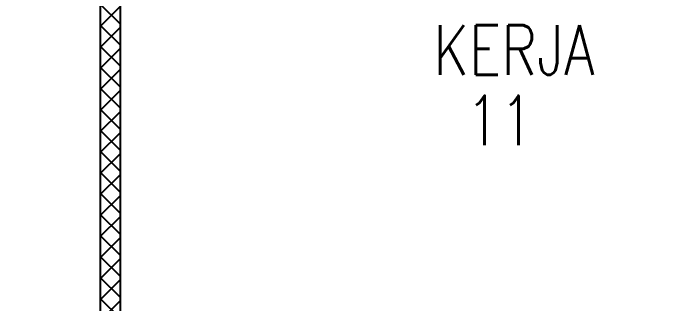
# Model space of a CAD drawing. Header units: millimetres. Extents: x 982 to 80582, y 687 to 58800.
# Drawn here: x 35877 to 39184, y 42754 to 44220 of the extents above; entities that cross this region are included whole.
import ezdxf
from ezdxf.enums import TextEntityAlignment as Align

# ---------------------------------------------------------------- set-up
doc = ezdxf.new("R2010")
doc.units = ezdxf.units.MM
for name, color, linetype in [('A-HATCH', 8, 'Continuous'), ('A-PARTITION', 4, 'Continuous'), ('A-ROOMSYM', 3, 'Continuous')]:
    doc.layers.add(name, color=color, linetype=linetype)
doc.styles.add('style1', font='romans.shx', dxfattribs={"height": 750})

msp = doc.modelspace()

# ---------------------------------------------------------------- hatches: boundary and pattern name
at = {"layer": 'A-HATCH'}
h = msp.add_hatch(dxfattribs=at)
h.set_pattern_fill('ANSI37', color=8, scale=600)
h.set_pattern_definition([(45, (3598.94, -197620.7), (-53.033009, 53.033009), []), (135, (3598.94, -197620.7), (-53.033009, -53.033009), [])])
h.paths.add_polyline_path([(33317.1, 44933.1), (33217.1, 44933.1), (33217.1, 40583.1), (33317.1, 40583.1)])
h.paths.add_polyline_path([(35017.1, 40433.1), (35017.1, 40533.1), (33317.1, 40533.1), (33317.1, 40583.1), (33217.1, 40583.1), (33217.1, 40433.1)])
h.paths.add_polyline_path([(37717.1, 40533.1), (37717.1, 40433.1), (39292.1, 40433.1), (39292.1, 40533.1)])
h.paths.add_polyline_path([(36317.1, 40758.1), (36367.1, 40758.1), (36367.1, 44933.1), (36317.1, 44933.1)])
h.paths.add_polyline_path([(36367.1, 40758.1), (36417.1, 40758.1), (36417.1, 44933.1), (36367.1, 44933.1)])

# ---------------------------------------------------------------- linework, layer by layer
at = {"layer": 'A-PARTITION', "color": 8}
for p, q in [((36317.1, 44933.1), (36317.1, 40758.1)), ((36417.1, 44933.1), (36417.1, 40758.1))]:
    msp.add_line(p, q, dxfattribs=at)

# ---------------------------------------------------------------- texts
at = {"layer": 'A-ROOMSYM', "color": 8, "style": 'style1', "width": 0.8}
for s, p in [('KERJA', (38406.8, 43909.6)), ('11', (38335, 43553.8))]:
    msp.add_text(s, height=250, dxfattribs=at).set_placement(p, align=Align.CENTER)

doc.saveas('drawing.dxf')
